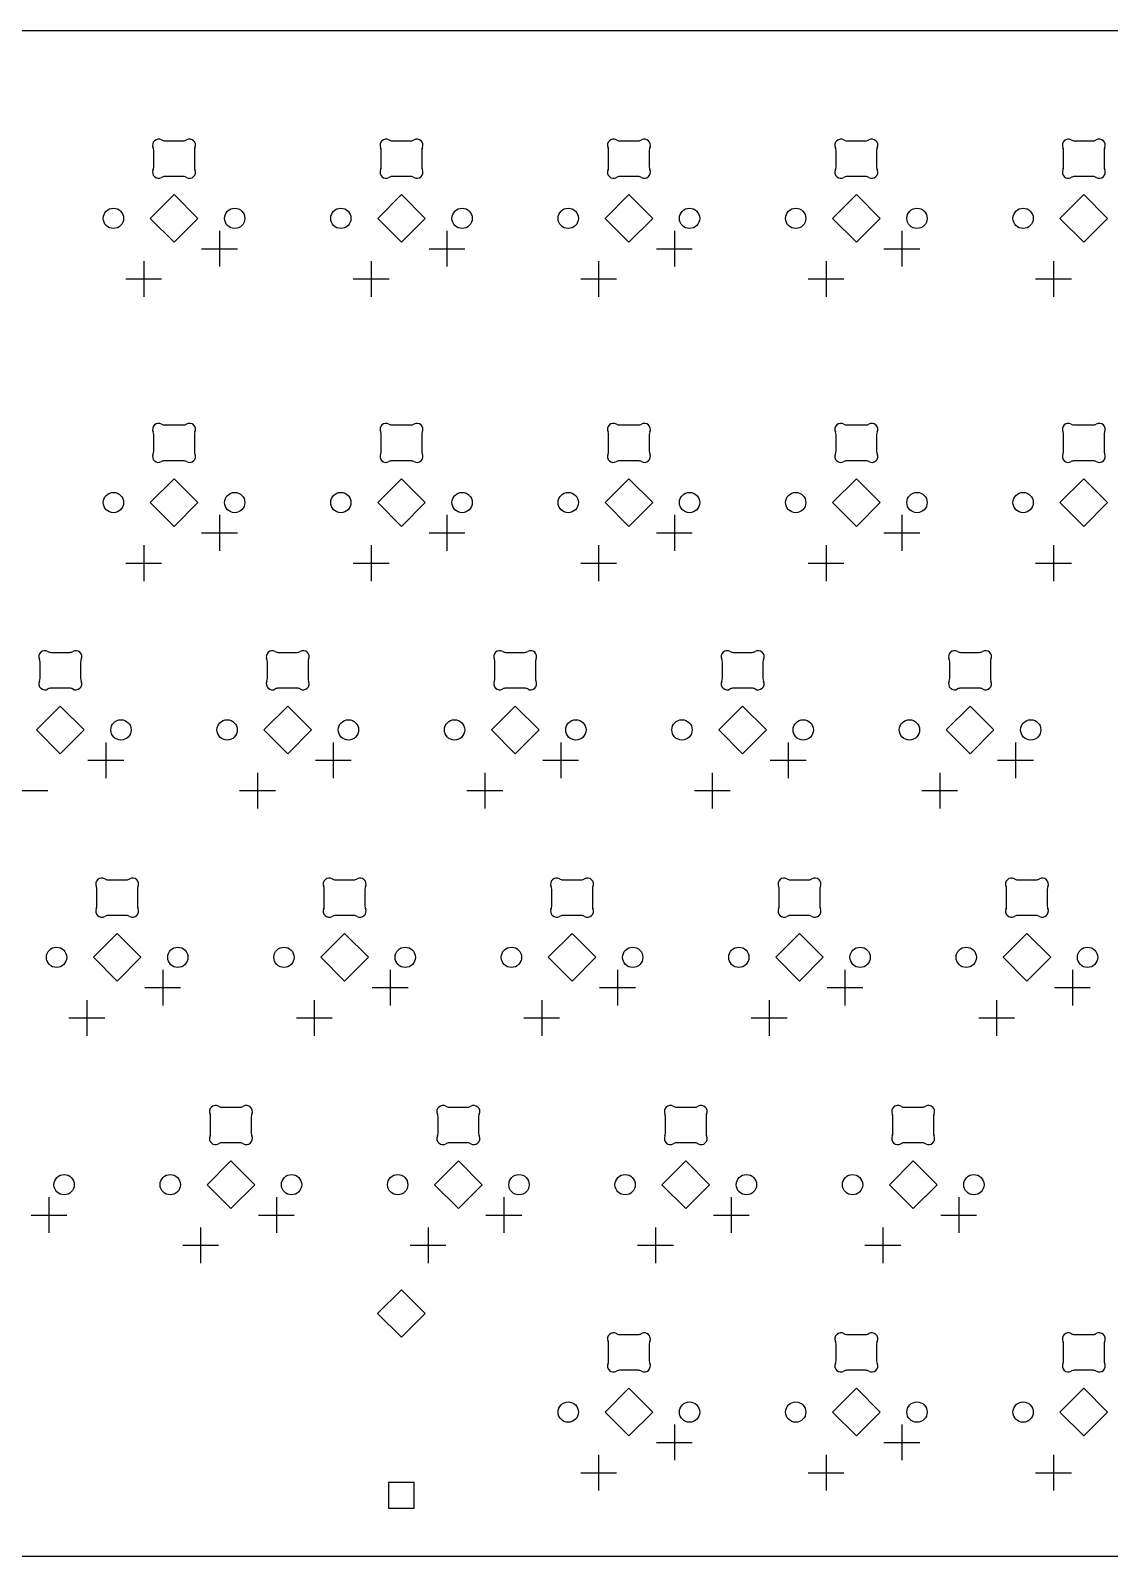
# Model space of a CAD drawing. Extents: x 44 to 356, y -203 to -54.
# Drawn here: x 198.5 to 288.8, y -182.3 to -54.5 of the extents above; entities that cross this region are included whole.
import ezdxf

# ---------------------------------------------------------------- set-up
doc = ezdxf.new("R2010")
doc.units = 0
doc.layers.add('BLACK', color=7, linetype='CONTINUOUS')

msp = doc.modelspace()

# ---------------------------------------------------------------- linework, layer by layer
at = {"layer": 'BLACK', "linetype": 'CONTINUOUS'}
for p, q in [((48.021653, -54.5), (353.878347, -54.5)), ((209.680548, -63.737501), (211.269452, -63.737501)), ((228.730548, -63.737501), (230.319452, -63.737501)), ((247.780548, -63.737501), (249.369452, -63.737501)), ((266.830548, -63.737501), (268.419452, -63.737501)), ((285.880548, -63.737501), (287.469452, -63.737501)), ((208.775001, -65.940343), (208.775001, -64.534659)), ((212.174999, -64.534659), (212.174999, -65.940343)), ((227.825001, -65.940343), (227.825001, -64.534659)), ((231.224999, -64.534659), (231.224999, -65.940343)), ((246.875001, -65.940343), (246.875001, -64.534659)), ((250.274999, -64.534659), (250.274999, -65.940343)), ((265.925001, -65.940343), (265.925001, -64.534659)), ((269.324999, -64.534659), (269.324999, -65.940343)), ((284.975001, -65.940343), (284.975001, -64.534659)), ((288.374999, -64.534659), (288.374999, -65.940343)), ((211.269452, -66.7375), (209.680547, -66.7375)), ((230.319452, -66.7375), (228.730547, -66.7375)), ((249.369452, -66.7375), (247.780547, -66.7375)), ((268.419452, -66.7375), (266.830547, -66.7375)), ((287.469452, -66.7375), (285.880547, -66.7375)), ((210.475, -68.2436), (208.4811, -70.2375)), ((212.4689, -70.2375), (210.475, -68.2436)), ((229.525, -68.2436), (227.5311, -70.2375)), ((231.5189, -70.2375), (229.525, -68.2436)), ((248.575, -68.2436), (246.5811, -70.2375)), ((250.5689, -70.2375), (248.575, -68.2436)), ((267.625, -68.2436), (265.6311, -70.2375)), ((269.6189, -70.2375), (267.625, -68.2436)), ((286.675, -68.2436), (284.6811, -70.2375)), ((288.6689, -70.2375), (286.675, -68.2436)), ((208.4811, -70.2375), (210.475, -72.2314)), ((210.475, -72.2314), (212.4689, -70.2375)), ((227.5311, -70.2375), (229.525, -72.2314)), ((229.525, -72.2314), (231.5189, -70.2375)), ((246.5811, -70.2375), (248.575, -72.2314)), ((248.575, -72.2314), (250.5689, -70.2375)), ((265.6311, -70.2375), (267.625, -72.2314)), ((267.625, -72.2314), (269.6189, -70.2375)), ((284.6811, -70.2375), (286.675, -72.2314)), ((286.675, -72.2314), (288.6689, -70.2375)), ((214.285, -71.2775), (214.285, -74.2775)), ((233.335, -71.2775), (233.335, -74.2775)), ((252.385, -71.2775), (252.385, -74.2775)), ((271.435, -71.2775), (271.435, -74.2775)), ((212.785, -72.7775), (215.785, -72.7775)), ((231.835, -72.7775), (234.835, -72.7775)), ((250.885, -72.7775), (253.885, -72.7775)), ((269.935, -72.7775), (272.935, -72.7775)), ((207.935, -73.8175), (207.935, -76.8175)), ((226.985, -73.8175), (226.985, -76.8175)), ((246.035, -73.8175), (246.035, -76.8175)), ((265.085, -73.8175), (265.085, -76.8175)), ((284.135, -73.8175), (284.135, -76.8175)), ((206.435, -75.3175), (209.435, -75.3175)), ((225.485, -75.3175), (228.485, -75.3175)), ((244.535, -75.3175), (247.535, -75.3175)), ((263.585, -75.3175), (266.585, -75.3175)), ((282.635, -75.3175), (285.635, -75.3175)), ((209.680548, -87.550001), (211.269452, -87.550001)), ((228.730548, -87.550001), (230.319452, -87.550001)), ((247.780548, -87.550001), (249.369452, -87.550001)), ((266.830548, -87.550001), (268.419452, -87.550001)), ((285.880548, -87.550001), (287.469452, -87.550001)), ((208.775001, -89.752843), (208.775001, -88.347159)), ((212.174999, -88.347159), (212.174999, -89.752843)), ((227.825001, -89.752843), (227.825001, -88.347159)), ((231.224999, -88.347159), (231.224999, -89.752843)), ((246.875001, -89.752843), (246.875001, -88.347159)), ((250.274999, -88.347159), (250.274999, -89.752843)), ((265.925001, -89.752843), (265.925001, -88.347159)), ((269.324999, -88.347159), (269.324999, -89.752843)), ((284.975001, -89.752843), (284.975001, -88.347159)), ((288.374999, -88.347159), (288.374999, -89.752843)), ((211.269452, -90.55), (209.680547, -90.55)), ((230.319452, -90.55), (228.730547, -90.55)), ((249.369452, -90.55), (247.780547, -90.55)), ((268.419452, -90.55), (266.830547, -90.55)), ((287.469452, -90.55), (285.880547, -90.55)), ((210.475, -92.0561), (208.4811, -94.05)), ((212.4689, -94.05), (210.475, -92.0561)), ((229.525, -92.0561), (227.5311, -94.05)), ((231.5189, -94.05), (229.525, -92.0561)), ((248.575, -92.0561), (246.5811, -94.05)), ((250.5689, -94.05), (248.575, -92.0561)), ((267.625, -92.0561), (265.6311, -94.05)), ((269.6189, -94.05), (267.625, -92.0561)), ((286.675, -92.0561), (284.6811, -94.05)), ((288.6689, -94.05), (286.675, -92.0561)), ((208.4811, -94.05), (210.475, -96.0439)), ((210.475, -96.0439), (212.4689, -94.05)), ((227.5311, -94.05), (229.525, -96.0439)), ((229.525, -96.0439), (231.5189, -94.05)), ((246.5811, -94.05), (248.575, -96.0439)), ((248.575, -96.0439), (250.5689, -94.05)), ((265.6311, -94.05), (267.625, -96.0439)), ((267.625, -96.0439), (269.6189, -94.05)), ((284.6811, -94.05), (286.675, -96.0439)), ((286.675, -96.0439), (288.6689, -94.05)), ((214.285, -95.09), (214.285, -98.09)), ((233.335, -95.09), (233.335, -98.09)), ((252.385, -95.09), (252.385, -98.09)), ((271.435, -95.09), (271.435, -98.09)), ((212.785, -96.59), (215.785, -96.59)), ((231.835, -96.59), (234.835, -96.59)), ((250.885, -96.59), (253.885, -96.59)), ((269.935, -96.59), (272.935, -96.59)), ((207.935, -97.63), (207.935, -100.63)), ((226.985, -97.63), (226.985, -100.63)), ((246.035, -97.63), (246.035, -100.63)), ((265.085, -97.63), (265.085, -100.63)), ((284.135, -97.63), (284.135, -100.63)), ((206.435, -99.13), (209.435, -99.13)), ((225.485, -99.13), (228.485, -99.13)), ((244.535, -99.13), (247.535, -99.13)), ((263.585, -99.13), (266.585, -99.13)), ((282.635, -99.13), (285.635, -99.13)), ((200.155548, -106.600001), (201.744452, -106.600001)), ((219.205548, -106.600001), (220.794452, -106.600001)), ((238.255548, -106.600001), (239.844452, -106.600001)), ((257.305548, -106.600001), (258.894452, -106.600001)), ((276.355548, -106.600001), (277.944452, -106.600001)), ((199.250001, -108.802843), (199.250001, -107.397159)), ((202.649999, -107.397159), (202.649999, -108.802843)), ((218.300001, -108.802843), (218.300001, -107.397159)), ((221.699999, -107.397159), (221.699999, -108.802843)), ((237.350001, -108.802843), (237.350001, -107.397159)), ((240.749999, -107.397159), (240.749999, -108.802843)), ((256.400001, -108.802843), (256.400001, -107.397159)), ((259.799999, -107.397159), (259.799999, -108.802843)), ((275.450001, -108.802843), (275.450001, -107.397159)), ((278.849999, -107.397159), (278.849999, -108.802843)), ((201.744452, -109.6), (200.155547, -109.6)), ((220.794452, -109.6), (219.205547, -109.6)), ((239.844452, -109.6), (238.255547, -109.6)), ((258.894452, -109.6), (257.305547, -109.6)), ((277.944452, -109.6), (276.355547, -109.6)), ((200.95, -111.1061), (198.9561, -113.1)), ((202.9439, -113.1), (200.95, -111.1061)), ((220, -111.1061), (218.0061, -113.1)), ((221.9939, -113.1), (220, -111.1061)), ((239.05, -111.1061), (237.0561, -113.1)), ((241.0439, -113.1), (239.05, -111.1061)), ((258.1, -111.1061), (256.1061, -113.1)), ((260.0939, -113.1), (258.1, -111.1061)), ((277.15, -111.1061), (275.1561, -113.1)), ((279.1439, -113.1), (277.15, -111.1061)), ((198.9561, -113.1), (200.95, -115.0939)), ((200.95, -115.0939), (202.9439, -113.1)), ((218.0061, -113.1), (220, -115.0939)), ((220, -115.0939), (221.9939, -113.1)), ((237.0561, -113.1), (239.05, -115.0939)), ((239.05, -115.0939), (241.0439, -113.1)), ((256.1061, -113.1), (258.1, -115.0939)), ((258.1, -115.0939), (260.0939, -113.1)), ((275.1561, -113.1), (277.15, -115.0939)), ((277.15, -115.0939), (279.1439, -113.1)), ((204.76, -114.14), (204.76, -117.14)), ((223.81, -114.14), (223.81, -117.14)), ((242.86, -114.14), (242.86, -117.14)), ((261.91, -114.14), (261.91, -117.14)), ((280.96, -114.14), (280.96, -117.14)), ((203.26, -115.64), (206.26, -115.64)), ((222.31, -115.64), (225.31, -115.64)), ((241.36, -115.64), (244.36, -115.64)), ((260.41, -115.64), (263.41, -115.64)), ((279.46, -115.64), (282.46, -115.64)), ((217.46, -116.68), (217.46, -119.68)), ((236.51, -116.68), (236.51, -119.68)), ((255.56, -116.68), (255.56, -119.68)), ((274.61, -116.68), (274.61, -119.68)), ((196.91, -118.18), (199.91, -118.18)), ((215.96, -118.18), (218.96, -118.18)), ((235.01, -118.18), (238.01, -118.18)), ((254.06, -118.18), (257.06, -118.18)), ((273.11, -118.18), (276.11, -118.18)), ((204.012501, -127.852843), (204.012501, -126.447159)), ((204.918048, -125.650001), (206.506952, -125.650001)), ((207.412499, -126.447159), (207.412499, -127.852843)), ((223.062501, -127.852843), (223.062501, -126.447159)), ((223.968048, -125.650001), (225.556952, -125.650001)), ((226.462499, -126.447159), (226.462499, -127.852843)), ((242.112501, -127.852843), (242.112501, -126.447159)), ((243.018048, -125.650001), (244.606952, -125.650001)), ((245.512499, -126.447159), (245.512499, -127.852843)), ((261.162501, -127.852843), (261.162501, -126.447159)), ((262.068048, -125.650001), (263.656952, -125.650001)), ((264.562499, -126.447159), (264.562499, -127.852843)), ((280.212501, -127.852843), (280.212501, -126.447159)), ((281.118048, -125.650001), (282.706952, -125.650001)), ((283.612499, -126.447159), (283.612499, -127.852843)), ((206.506952, -128.65), (204.918047, -128.65)), ((225.556952, -128.65), (223.968047, -128.65)), ((244.606952, -128.65), (243.018047, -128.65)), ((263.656952, -128.65), (262.068047, -128.65)), ((282.706952, -128.65), (281.118047, -128.65)), ((205.7125, -130.1561), (203.7186, -132.15)), ((207.7064, -132.15), (205.7125, -130.1561)), ((224.7625, -130.1561), (222.7686, -132.15)), ((226.7564, -132.15), (224.7625, -130.1561)), ((243.8125, -130.1561), (241.8186, -132.15)), ((245.8064, -132.15), (243.8125, -130.1561)), ((262.8625, -130.1561), (260.8686, -132.15)), ((264.8564, -132.15), (262.8625, -130.1561)), ((281.9125, -130.1561), (279.9186, -132.15)), ((283.9064, -132.15), (281.9125, -130.1561)), ((203.7186, -132.15), (205.7125, -134.1439)), ((205.7125, -134.1439), (207.7064, -132.15)), ((222.7686, -132.15), (224.7625, -134.1439)), ((224.7625, -134.1439), (226.7564, -132.15)), ((241.8186, -132.15), (243.8125, -134.1439)), ((243.8125, -134.1439), (245.8064, -132.15)), ((260.8686, -132.15), (262.8625, -134.1439)), ((262.8625, -134.1439), (264.8564, -132.15)), ((279.9186, -132.15), (281.9125, -134.1439)), ((281.9125, -134.1439), (283.9064, -132.15)), ((209.5225, -133.19), (209.5225, -136.19)), ((228.5725, -133.19), (228.5725, -136.19)), ((247.6225, -133.19), (247.6225, -136.19)), ((266.6725, -133.19), (266.6725, -136.19)), ((285.7225, -133.19), (285.7225, -136.19)), ((208.0225, -134.69), (211.0225, -134.69)), ((227.0725, -134.69), (230.0725, -134.69)), ((246.1225, -134.69), (249.1225, -134.69)), ((265.1725, -134.69), (268.1725, -134.69)), ((284.2225, -134.69), (287.2225, -134.69)), ((203.1725, -135.73), (203.1725, -138.73)), ((222.2225, -135.73), (222.2225, -138.73)), ((241.2725, -135.73), (241.2725, -138.73)), ((260.3225, -135.73), (260.3225, -138.73)), ((279.3725, -135.73), (279.3725, -138.73)), ((201.6725, -137.23), (204.6725, -137.23)), ((220.7225, -137.23), (223.7225, -137.23)), ((239.7725, -137.23), (242.7725, -137.23)), ((258.8225, -137.23), (261.8225, -137.23)), ((277.8725, -137.23), (280.8725, -137.23)), ((213.537501, -146.902843), (213.537501, -145.497159)), ((214.443048, -144.700001), (216.031952, -144.700001)), ((216.937499, -145.497159), (216.937499, -146.902843)), ((232.587501, -146.902843), (232.587501, -145.497159)), ((233.493048, -144.700001), (235.081952, -144.700001)), ((235.987499, -145.497159), (235.987499, -146.902843)), ((251.637501, -146.902843), (251.637501, -145.497159)), ((252.543048, -144.700001), (254.131952, -144.700001)), ((255.037499, -145.497159), (255.037499, -146.902843)), ((270.687501, -146.902843), (270.687501, -145.497159)), ((271.593048, -144.700001), (273.181952, -144.700001)), ((274.087499, -145.497159), (274.087499, -146.902843)), ((216.031952, -147.7), (214.443047, -147.7)), ((235.081952, -147.7), (233.493047, -147.7)), ((254.131952, -147.7), (252.543047, -147.7)), ((273.181952, -147.7), (271.593047, -147.7)), ((215.2375, -149.2061), (213.2436, -151.2)), ((217.2314, -151.2), (215.2375, -149.2061)), ((234.2875, -149.2061), (232.2936, -151.2)), ((236.2814, -151.2), (234.2875, -149.2061)), ((253.3375, -149.2061), (251.3436, -151.2)), ((255.3314, -151.2), (253.3375, -149.2061)), ((272.3875, -149.2061), (270.3936, -151.2)), ((274.3814, -151.2), (272.3875, -149.2061)), ((213.2436, -151.2), (215.2375, -153.1939)), ((215.2375, -153.1939), (217.2314, -151.2)), ((232.2936, -151.2), (234.2875, -153.1939)), ((234.2875, -153.1939), (236.2814, -151.2)), ((251.3436, -151.2), (253.3375, -153.1939)), ((253.3375, -153.1939), (255.3314, -151.2)), ((270.3936, -151.2), (272.3875, -153.1939)), ((272.3875, -153.1939), (274.3814, -151.2)), ((199.9975, -152.24), (199.9975, -155.24)), ((219.0475, -152.24), (219.0475, -155.24)), ((238.0975, -152.24), (238.0975, -155.24)), ((257.1475, -152.24), (257.1475, -155.24)), ((276.1975, -152.24), (276.1975, -155.24)), ((198.4975, -153.74), (201.4975, -153.74)), ((217.5475, -153.74), (220.5475, -153.74)), ((236.5975, -153.74), (239.5975, -153.74)), ((255.6475, -153.74), (258.6475, -153.74)), ((274.6975, -153.74), (277.6975, -153.74)), ((212.6975, -154.78), (212.6975, -157.78)), ((231.7475, -154.78), (231.7475, -157.78)), ((250.7975, -154.78), (250.7975, -157.78)), ((269.8475, -154.78), (269.8475, -157.78)), ((211.1975, -156.28), (214.1975, -156.28)), ((230.2475, -156.28), (233.2475, -156.28)), ((249.2975, -156.28), (252.2975, -156.28)), ((268.3475, -156.28), (271.3475, -156.28)), ((229.51875, -160.0011), (227.52485, -161.995)), ((231.51265, -161.995), (229.51875, -160.0011)), ((227.52485, -161.995), (229.51875, -163.9889)), ((229.51875, -163.9889), (231.51265, -161.995)), ((246.875001, -165.952843), (246.875001, -164.547159)), ((247.780548, -163.750001), (249.369452, -163.750001)), ((250.274999, -164.547159), (250.274999, -165.952843)), ((265.925001, -165.952843), (265.925001, -164.547159)), ((266.830548, -163.750001), (268.419452, -163.750001)), ((269.324999, -164.547159), (269.324999, -165.952843)), ((284.975001, -165.952843), (284.975001, -164.547159)), ((285.880548, -163.750001), (287.469452, -163.750001)), ((288.374999, -164.547159), (288.374999, -165.952843)), ((249.369452, -166.75), (247.780547, -166.75)), ((268.419452, -166.75), (266.830547, -166.75)), ((287.469452, -166.75), (285.880547, -166.75)), ((248.575, -168.2561), (246.5811, -170.25)), ((250.5689, -170.25), (248.575, -168.2561)), ((267.625, -168.2561), (265.6311, -170.25)), ((269.6189, -170.25), (267.625, -168.2561)), ((286.675, -168.2561), (284.6811, -170.25)), ((288.6689, -170.25), (286.675, -168.2561)), ((246.5811, -170.25), (248.575, -172.2439)), ((248.575, -172.2439), (250.5689, -170.25)), ((252.385, -171.29), (252.385, -174.29)), ((265.6311, -170.25), (267.625, -172.2439)), ((267.625, -172.2439), (269.6189, -170.25)), ((271.435, -171.29), (271.435, -174.29)), ((284.6811, -170.25), (286.675, -172.2439)), ((286.675, -172.2439), (288.6689, -170.25)), ((246.035, -173.83), (246.035, -176.83)), ((250.885, -172.79), (253.885, -172.79)), ((265.085, -173.83), (265.085, -176.83)), ((269.935, -172.79), (272.935, -172.79)), ((284.135, -173.83), (284.135, -176.83)), ((230.596391, -176.157359), (228.441109, -176.157359)), ((228.441109, -176.157359), (228.441109, -178.312641)), ((230.596391, -178.312641), (230.596391, -176.157359)), ((244.535, -175.33), (247.535, -175.33)), ((263.585, -175.33), (266.585, -175.33)), ((282.635, -175.33), (285.635, -175.33)), ((228.441109, -178.312641), (230.596391, -178.312641)), ((353.878347, -182.35), (48.021653, -182.35))]:
    msp.add_line(p, q, dxfattribs=at)
at = {"layer": 'BLACK'}
for centre in [(205.395, -70.2375), (215.555, -70.2375), (224.445, -70.2375), (234.605, -70.2375), (243.495, -70.2375), (253.655, -70.2375), (262.545, -70.2375), (272.705, -70.2375), (281.595, -70.2375), (205.395, -94.05), (215.555, -94.05), (224.445, -94.05), (234.605, -94.05), (243.495, -94.05), (253.655, -94.05), (262.545, -94.05), (272.705, -94.05), (281.595, -94.05), (206.03, -113.1), (214.92, -113.1), (225.08, -113.1), (233.97, -113.1), (244.13, -113.1), (253.02, -113.1), (263.18, -113.1), (272.07, -113.1), (282.23, -113.1), (200.6325, -132.15), (210.7925, -132.15), (219.6825, -132.15), (229.8425, -132.15), (238.7325, -132.15), (248.8925, -132.15), (257.7825, -132.15), (267.9425, -132.15), (276.8325, -132.15), (286.9925, -132.15), (201.2675, -151.2), (210.1575, -151.2), (220.3175, -151.2), (229.2075, -151.2), (239.3675, -151.2), (248.2575, -151.2), (258.4175, -151.2), (267.3075, -151.2), (277.4675, -151.2), (243.495, -170.25), (253.655, -170.25), (262.545, -170.25), (272.705, -170.25), (281.595, -170.25)]:
    msp.add_circle(centre, 0.8509, dxfattribs=at)
for centre, radius, start, end in [((209.17603, -64.100902), 0.5, -300.2993953, -154.29357192), ((209.68055, -63.237492), 0.500009, -120.29901505, -90.00022918), ((211.26945, -63.23749), 0.50001, -89.99977082, -59.70119951), ((211.77397, -64.1009), 0.499996, -25.70653133, 120.29962656), ((228.22603, -64.100902), 0.5, -300.2993953, -154.29357192), ((228.73055, -63.237492), 0.500009, -120.29901505, -90.00022918), ((230.31945, -63.23749), 0.50001, -89.99977082, -59.70119951), ((230.82397, -64.1009), 0.499996, -25.70653133, 120.29962656), ((247.27603, -64.100902), 0.5, -300.2993953, -154.29357192), ((247.78055, -63.237492), 0.500009, -120.29901505, -90.00022918), ((249.36945, -63.23749), 0.50001, -89.99977082, -59.70119951), ((249.87397, -64.1009), 0.499996, -25.70653133, 120.29962656), ((266.32603, -64.100902), 0.5, -300.2993953, -154.29357192), ((266.83055, -63.237492), 0.500009, -120.29901505, -90.00022918), ((268.41945, -63.23749), 0.50001, -89.99977082, -59.70119951), ((268.92397, -64.1009), 0.499996, -25.70653133, 120.29962656), ((285.37603, -64.100902), 0.5, -300.2993953, -154.29357192), ((285.88055, -63.237492), 0.500009, -120.29901505, -90.00022918), ((287.46945, -63.23749), 0.50001, -89.99977082, -59.70119951), ((287.97397, -64.1009), 0.499996, -25.70653133, 120.29962656), ((208.275011, -64.534657), 0.49999, -0.00022919, 25.70646243), ((212.67536, -64.53474), 0.500361, 154.30340137, 179.99061027), ((227.325011, -64.534657), 0.49999, -0.00022919, 25.70646243), ((231.72536, -64.53474), 0.500361, 154.30340137, 179.99061027), ((246.375011, -64.534657), 0.49999, -0.00022919, 25.70646243), ((250.77536, -64.53474), 0.500361, 154.30340137, 179.99061027), ((265.425011, -64.534657), 0.49999, -0.00022919, 25.70646243), ((269.82536, -64.53474), 0.500361, 154.30340137, 179.99061027), ((284.475011, -64.534657), 0.49999, -0.00022919, 25.70646243), ((288.87536, -64.53474), 0.500361, 154.30340137, 179.99061027), ((209.17603, -66.374099), 0.499999, -205.70622158, -59.7006047), ((208.275011, -65.940345), 0.49999, -25.70646243, 0.00011459), ((211.77397, -66.3741), 0.499999, -120.2993953, 25.70632483), ((212.675, -65.9404), 0.499976, -180.00653171, -154.29976339), ((228.22603, -66.374099), 0.499999, -205.70622158, -59.7006047), ((227.325011, -65.940345), 0.49999, -25.70646243, 0.00011459), ((230.82397, -66.3741), 0.499999, -120.2993953, 25.70632483), ((231.725, -65.9404), 0.499976, -180.00653171, -154.29976339), ((247.27603, -66.374099), 0.499999, -205.70622158, -59.7006047), ((246.375011, -65.940345), 0.49999, -25.70646243, 0.00011459), ((249.87397, -66.3741), 0.499999, -120.2993953, 25.70632483), ((250.775, -65.9404), 0.499976, -180.00653171, -154.29976339), ((266.32603, -66.374099), 0.499999, -205.70622158, -59.7006047), ((265.425011, -65.940345), 0.49999, -25.70646243, 0.00011459), ((268.92397, -66.3741), 0.499999, -120.2993953, 25.70632483), ((269.825, -65.9404), 0.499976, -180.00653171, -154.29976339), ((285.37603, -66.374099), 0.499999, -205.70622158, -59.7006047), ((284.475011, -65.940345), 0.49999, -25.70646243, 0.00011459), ((287.97397, -66.3741), 0.499999, -120.2993953, 25.70632483), ((288.875, -65.9404), 0.499976, -180.00653171, -154.29976339), ((209.68055, -67.237509), 0.500009, 90.00034377, 120.29901505), ((211.26945, -67.23751), 0.500009, 59.70098495, 89.99965623), ((228.73055, -67.237509), 0.500009, 90.00034377, 120.29901505), ((230.31945, -67.23751), 0.500009, 59.70098495, 89.99965623), ((247.78055, -67.237509), 0.500009, 90.00034377, 120.29901505), ((249.36945, -67.23751), 0.500009, 59.70098495, 89.99965623), ((266.83055, -67.237509), 0.500009, 90.00034377, 120.29901505), ((268.41945, -67.23751), 0.500009, 59.70098495, 89.99965623), ((285.88055, -67.237509), 0.500009, 90.00034377, 120.29901505), ((287.46945, -67.23751), 0.500009, 59.70098495, 89.99965623), ((209.17603, -87.913402), 0.5, -300.2993953, -154.29357192), ((208.275011, -88.347157), 0.49999, -0.00022919, 25.70646243), ((209.68055, -87.049992), 0.500009, -120.29901505, -90.00022918), ((211.26945, -87.04999), 0.50001, -89.99977082, -59.70119951), ((211.77397, -87.9134), 0.499996, -25.70653133, 120.29962656), ((212.67536, -88.34724), 0.500361, 154.30340137, 179.99061027), ((228.22603, -87.913402), 0.5, -300.2993953, -154.29357192), ((227.325011, -88.347157), 0.49999, -0.00022919, 25.70646243), ((228.73055, -87.049992), 0.500009, -120.29901505, -90.00022918), ((230.31945, -87.04999), 0.50001, -89.99977082, -59.70119951), ((230.82397, -87.9134), 0.499996, -25.70653133, 120.29962656), ((231.72536, -88.34724), 0.500361, 154.30340137, 179.99061027), ((247.27603, -87.913402), 0.5, -300.2993953, -154.29357192), ((246.375011, -88.347157), 0.49999, -0.00022919, 25.70646243), ((247.78055, -87.049992), 0.500009, -120.29901505, -90.00022918), ((249.36945, -87.04999), 0.50001, -89.99977082, -59.70119951), ((249.87397, -87.9134), 0.499996, -25.70653133, 120.29962656), ((250.77536, -88.34724), 0.500361, 154.30340137, 179.99061027), ((266.32603, -87.913402), 0.5, -300.2993953, -154.29357192), ((265.425011, -88.347157), 0.49999, -0.00022919, 25.70646243), ((266.83055, -87.049992), 0.500009, -120.29901505, -90.00022918), ((268.41945, -87.04999), 0.50001, -89.99977082, -59.70119951), ((268.92397, -87.9134), 0.499996, -25.70653133, 120.29962656), ((269.82536, -88.34724), 0.500361, 154.30340137, 179.99061027), ((285.37603, -87.913402), 0.5, -300.2993953, -154.29357192), ((284.475011, -88.347157), 0.49999, -0.00022919, 25.70646243), ((285.88055, -87.049992), 0.500009, -120.29901505, -90.00022918), ((287.46945, -87.04999), 0.50001, -89.99977082, -59.70119951), ((287.97397, -87.9134), 0.499996, -25.70653133, 120.29962656), ((288.87536, -88.34724), 0.500361, 154.30340137, 179.99061027), ((209.17603, -90.186599), 0.499999, -205.70622158, -59.7006047), ((208.275011, -89.752845), 0.49999, -25.70646243, 0.00011459), ((209.68055, -91.050009), 0.500009, 90.00034377, 120.29901505), ((211.26945, -91.05001), 0.500009, 59.70098495, 89.99965623), ((211.77397, -90.1866), 0.499999, -120.2993953, 25.70632483), ((212.675, -89.7529), 0.499976, -180.00653171, -154.29976339), ((228.22603, -90.186599), 0.499999, -205.70622158, -59.7006047), ((227.325011, -89.752845), 0.49999, -25.70646243, 0.00011459), ((228.73055, -91.050009), 0.500009, 90.00034377, 120.29901505), ((230.31945, -91.05001), 0.500009, 59.70098495, 89.99965623), ((230.82397, -90.1866), 0.499999, -120.2993953, 25.70632483), ((231.725, -89.7529), 0.499976, -180.00653171, -154.29976339), ((247.27603, -90.186599), 0.499999, -205.70622158, -59.7006047), ((246.375011, -89.752845), 0.49999, -25.70646243, 0.00011459), ((247.78055, -91.050009), 0.500009, 90.00034377, 120.29901505), ((249.36945, -91.05001), 0.500009, 59.70098495, 89.99965623), ((249.87397, -90.1866), 0.499999, -120.2993953, 25.70632483), ((250.775, -89.7529), 0.499976, -180.00653171, -154.29976339), ((266.32603, -90.186599), 0.499999, -205.70622158, -59.7006047), ((265.425011, -89.752845), 0.49999, -25.70646243, 0.00011459), ((266.83055, -91.050009), 0.500009, 90.00034377, 120.29901505), ((268.41945, -91.05001), 0.500009, 59.70098495, 89.99965623), ((268.92397, -90.1866), 0.499999, -120.2993953, 25.70632483), ((269.825, -89.7529), 0.499976, -180.00653171, -154.29976339), ((285.37603, -90.186599), 0.499999, -205.70622158, -59.7006047), ((284.475011, -89.752845), 0.49999, -25.70646243, 0.00011459), ((285.88055, -91.050009), 0.500009, 90.00034377, 120.29901505), ((287.46945, -91.05001), 0.500009, 59.70098495, 89.99965623), ((287.97397, -90.1866), 0.499999, -120.2993953, 25.70632483), ((288.875, -89.7529), 0.499976, -180.00653171, -154.29976339), ((199.65103, -106.963402), 0.5, -300.2993953, -154.29357192), ((198.750011, -107.397157), 0.49999, -0.00022919, 25.70646243), ((200.15555, -106.099992), 0.500009, -120.29901505, -90.00022918), ((201.74445, -106.09999), 0.50001, -89.99977082, -59.70119951), ((202.24897, -106.9634), 0.499996, -25.70653133, 120.29962656), ((203.15036, -107.39724), 0.500361, 154.30340137, 179.99061027), ((218.70103, -106.963402), 0.5, -300.2993953, -154.29357192), ((217.800011, -107.397157), 0.49999, -0.00022919, 25.70646243), ((219.20555, -106.099992), 0.500009, -120.29901505, -90.00022918), ((220.79445, -106.09999), 0.50001, -89.99977082, -59.70119951), ((221.29897, -106.9634), 0.499996, -25.70653133, 120.29962656), ((222.20036, -107.39724), 0.500361, 154.30340137, 179.99061027), ((237.75103, -106.963402), 0.5, -300.2993953, -154.29357192), ((236.850011, -107.397157), 0.49999, -0.00022919, 25.70646243), ((238.25555, -106.099992), 0.500009, -120.29901505, -90.00022918), ((239.84445, -106.09999), 0.50001, -89.99977082, -59.70119951), ((240.34897, -106.9634), 0.499996, -25.70653133, 120.29962656), ((241.25036, -107.39724), 0.500361, 154.30340137, 179.99061027), ((256.80103, -106.963402), 0.5, -300.2993953, -154.29357192), ((255.900011, -107.397157), 0.49999, -0.00022919, 25.70646243), ((257.30555, -106.099992), 0.500009, -120.29901505, -90.00022918), ((258.89445, -106.09999), 0.50001, -89.99977082, -59.70119951), ((259.39897, -106.9634), 0.499996, -25.70653133, 120.29962656), ((260.30036, -107.39724), 0.500361, 154.30340137, 179.99061027), ((275.85103, -106.963402), 0.5, -300.2993953, -154.29357192), ((274.950011, -107.397157), 0.49999, -0.00022919, 25.70646243), ((276.35555, -106.099992), 0.500009, -120.29901505, -90.00022918), ((277.94445, -106.09999), 0.50001, -89.99977082, -59.70119951), ((278.44897, -106.9634), 0.499996, -25.70653133, 120.29962656), ((279.35036, -107.39724), 0.500361, 154.30340137, 179.99061027), ((199.65103, -109.236599), 0.499999, -205.70622158, -59.7006047), ((198.750011, -108.802845), 0.49999, -25.70646243, 0.00011459), ((200.15555, -110.100009), 0.500009, 90.00034377, 120.29901505), ((201.74445, -110.10001), 0.500009, 59.70098495, 89.99965623), ((202.24897, -109.2366), 0.499999, -120.2993953, 25.70632483), ((203.15, -108.8029), 0.499976, -180.00653171, -154.29976339), ((218.70103, -109.236599), 0.499999, -205.70622158, -59.7006047), ((217.800011, -108.802845), 0.49999, -25.70646243, 0.00011459), ((219.20555, -110.100009), 0.500009, 90.00034377, 120.29901505), ((220.79445, -110.10001), 0.500009, 59.70098495, 89.99965623), ((221.29897, -109.2366), 0.499999, -120.2993953, 25.70632483), ((222.2, -108.8029), 0.499976, -180.00653171, -154.29976339), ((237.75103, -109.236599), 0.499999, -205.70622158, -59.7006047), ((236.850011, -108.802845), 0.49999, -25.70646243, 0.00011459), ((238.25555, -110.100009), 0.500009, 90.00034377, 120.29901505), ((239.84445, -110.10001), 0.500009, 59.70098495, 89.99965623), ((240.34897, -109.2366), 0.499999, -120.2993953, 25.70632483), ((241.25, -108.8029), 0.499976, -180.00653171, -154.29976339), ((256.80103, -109.236599), 0.499999, -205.70622158, -59.7006047), ((255.900011, -108.802845), 0.49999, -25.70646243, 0.00011459), ((257.30555, -110.100009), 0.500009, 90.00034377, 120.29901505), ((258.89445, -110.10001), 0.500009, 59.70098495, 89.99965623), ((259.39897, -109.2366), 0.499999, -120.2993953, 25.70632483), ((260.3, -108.8029), 0.499976, -180.00653171, -154.29976339), ((275.85103, -109.236599), 0.499999, -205.70622158, -59.7006047), ((274.950011, -108.802845), 0.49999, -25.70646243, 0.00011459), ((276.35555, -110.100009), 0.500009, 90.00034377, 120.29901505), ((277.94445, -110.10001), 0.500009, 59.70098495, 89.99965623), ((278.44897, -109.2366), 0.499999, -120.2993953, 25.70632483), ((279.35, -108.8029), 0.499976, -180.00653171, -154.29976339), ((204.41353, -126.013402), 0.5, -300.2993953, -154.29357192), ((203.512511, -126.447157), 0.49999, -0.00022919, 25.70646243), ((204.91805, -125.149992), 0.500009, -120.29901505, -90.00022918), ((206.50695, -125.14999), 0.50001, -89.99977082, -59.70119951), ((207.01147, -126.0134), 0.499996, -25.70653133, 120.29962656), ((207.91286, -126.44724), 0.500361, 154.30340137, 179.99061027), ((223.46353, -126.013402), 0.5, -300.2993953, -154.29357192), ((222.562511, -126.447157), 0.49999, -0.00022919, 25.70646243), ((223.96805, -125.149992), 0.500009, -120.29901505, -90.00022918), ((225.55695, -125.14999), 0.50001, -89.99977082, -59.70119951), ((226.06147, -126.0134), 0.499996, -25.70653133, 120.29962656), ((226.96286, -126.44724), 0.500361, 154.30340137, 179.99061027), ((242.51353, -126.013402), 0.5, -300.2993953, -154.29357192), ((241.612511, -126.447157), 0.49999, -0.00022919, 25.70646243), ((243.01805, -125.149992), 0.500009, -120.29901505, -90.00022918), ((244.60695, -125.14999), 0.50001, -89.99977082, -59.70119951), ((245.11147, -126.0134), 0.499996, -25.70653133, 120.29962656), ((246.01286, -126.44724), 0.500361, 154.30340137, 179.99061027), ((261.56353, -126.013402), 0.5, -300.2993953, -154.29357192), ((260.662511, -126.447157), 0.49999, -0.00022919, 25.70646243), ((262.06805, -125.149992), 0.500009, -120.29901505, -90.00022918), ((263.65695, -125.14999), 0.50001, -89.99977082, -59.70119951), ((264.16147, -126.0134), 0.499996, -25.70653133, 120.29962656), ((265.06286, -126.44724), 0.500361, 154.30340137, 179.99061027), ((280.61353, -126.013402), 0.5, -300.2993953, -154.29357192), ((279.712511, -126.447157), 0.49999, -0.00022919, 25.70646243), ((281.11805, -125.149992), 0.500009, -120.29901505, -90.00022918), ((282.70695, -125.14999), 0.50001, -89.99977082, -59.70119951), ((283.21147, -126.0134), 0.499996, -25.70653133, 120.29962656), ((284.11286, -126.44724), 0.500361, 154.30340137, 179.99061027), ((204.41353, -128.286599), 0.499999, -205.70622158, -59.7006047), ((203.512511, -127.852845), 0.49999, -25.70646243, 0.00011459), ((204.91805, -129.150009), 0.500009, 90.00034377, 120.29901505), ((206.50695, -129.15001), 0.500009, 59.70098495, 89.99965623), ((207.01147, -128.2866), 0.499999, -120.2993953, 25.70632483), ((207.9125, -127.8529), 0.499976, -180.00653171, -154.29976339), ((223.46353, -128.286599), 0.499999, -205.70622158, -59.7006047), ((222.562511, -127.852845), 0.49999, -25.70646243, 0.00011459), ((223.96805, -129.150009), 0.500009, 90.00034377, 120.29901505), ((225.55695, -129.15001), 0.500009, 59.70098495, 89.99965623), ((226.06147, -128.2866), 0.499999, -120.2993953, 25.70632483), ((226.9625, -127.8529), 0.499976, -180.00653171, -154.29976339), ((242.51353, -128.286599), 0.499999, -205.70622158, -59.7006047), ((241.612511, -127.852845), 0.49999, -25.70646243, 0.00011459), ((243.01805, -129.150009), 0.500009, 90.00034377, 120.29901505), ((244.60695, -129.15001), 0.500009, 59.70098495, 89.99965623), ((245.11147, -128.2866), 0.499999, -120.2993953, 25.70632483), ((246.0125, -127.8529), 0.499976, -180.00653171, -154.29976339), ((261.56353, -128.286599), 0.499999, -205.70622158, -59.7006047), ((260.662511, -127.852845), 0.49999, -25.70646243, 0.00011459), ((262.06805, -129.150009), 0.500009, 90.00034377, 120.29901505), ((263.65695, -129.15001), 0.500009, 59.70098495, 89.99965623), ((264.16147, -128.2866), 0.499999, -120.2993953, 25.70632483), ((265.0625, -127.8529), 0.499976, -180.00653171, -154.29976339), ((280.61353, -128.286599), 0.499999, -205.70622158, -59.7006047), ((279.712511, -127.852845), 0.49999, -25.70646243, 0.00011459), ((281.11805, -129.150009), 0.500009, 90.00034377, 120.29901505), ((282.70695, -129.15001), 0.500009, 59.70098495, 89.99965623), ((283.21147, -128.2866), 0.499999, -120.2993953, 25.70632483), ((284.1125, -127.8529), 0.499976, -180.00653171, -154.29976339), ((213.93853, -145.063402), 0.5, -300.2993953, -154.29357192), ((213.037511, -145.497157), 0.49999, -0.00022919, 25.70646243), ((214.44305, -144.199992), 0.500009, -120.29901505, -90.00022918), ((216.03195, -144.19999), 0.50001, -89.99977082, -59.70119951), ((216.53647, -145.0634), 0.499996, -25.70653133, 120.29962656), ((217.43786, -145.49724), 0.500361, 154.30340137, 179.99061027), ((232.98853, -145.063402), 0.5, -300.2993953, -154.29357192), ((232.087511, -145.497157), 0.49999, -0.00022919, 25.70646243), ((233.49305, -144.199992), 0.500009, -120.29901505, -90.00022918), ((235.08195, -144.19999), 0.50001, -89.99977082, -59.70119951), ((235.58647, -145.0634), 0.499996, -25.70653133, 120.29962656), ((236.48786, -145.49724), 0.500361, 154.30340137, 179.99061027), ((252.03853, -145.063402), 0.5, -300.2993953, -154.29357192), ((251.137511, -145.497157), 0.49999, -0.00022919, 25.70646243), ((252.54305, -144.199992), 0.500009, -120.29901505, -90.00022918), ((254.13195, -144.19999), 0.50001, -89.99977082, -59.70119951), ((254.63647, -145.0634), 0.499996, -25.70653133, 120.29962656), ((255.53786, -145.49724), 0.500361, 154.30340137, 179.99061027), ((271.08853, -145.063402), 0.5, -300.2993953, -154.29357192), ((270.187511, -145.497157), 0.49999, -0.00022919, 25.70646243), ((271.59305, -144.199992), 0.500009, -120.29901505, -90.00022918), ((273.18195, -144.19999), 0.50001, -89.99977082, -59.70119951), ((273.68647, -145.0634), 0.499996, -25.70653133, 120.29962656), ((274.58786, -145.49724), 0.500361, 154.30340137, 179.99061027), ((213.037511, -146.902845), 0.49999, -25.70646243, 0.00011459), ((217.4375, -146.9029), 0.499976, -180.00653171, -154.29976339), ((232.087511, -146.902845), 0.49999, -25.70646243, 0.00011459), ((236.4875, -146.9029), 0.499976, -180.00653171, -154.29976339), ((251.137511, -146.902845), 0.49999, -25.70646243, 0.00011459), ((255.5375, -146.9029), 0.499976, -180.00653171, -154.29976339), ((270.187511, -146.902845), 0.49999, -25.70646243, 0.00011459), ((274.5875, -146.9029), 0.499976, -180.00653171, -154.29976339), ((213.93853, -147.336599), 0.499999, -205.70622158, -59.7006047), ((214.44305, -148.200009), 0.500009, 90.00034377, 120.29901505), ((216.03195, -148.20001), 0.500009, 59.70098495, 89.99965623), ((216.53647, -147.3366), 0.499999, -120.2993953, 25.70632483), ((232.98853, -147.336599), 0.499999, -205.70622158, -59.7006047), ((233.49305, -148.200009), 0.500009, 90.00034377, 120.29901505), ((235.08195, -148.20001), 0.500009, 59.70098495, 89.99965623), ((235.58647, -147.3366), 0.499999, -120.2993953, 25.70632483), ((252.03853, -147.336599), 0.499999, -205.70622158, -59.7006047), ((252.54305, -148.200009), 0.500009, 90.00034377, 120.29901505), ((254.13195, -148.20001), 0.500009, 59.70098495, 89.99965623), ((254.63647, -147.3366), 0.499999, -120.2993953, 25.70632483), ((271.08853, -147.336599), 0.499999, -205.70622158, -59.7006047), ((271.59305, -148.200009), 0.500009, 90.00034377, 120.29901505), ((273.18195, -148.20001), 0.500009, 59.70098495, 89.99965623), ((273.68647, -147.3366), 0.499999, -120.2993953, 25.70632483), ((247.27603, -164.113402), 0.5, -300.2993953, -154.29357192), ((249.87397, -164.1134), 0.499996, -25.70653133, 120.29962656), ((266.32603, -164.113402), 0.5, -300.2993953, -154.29357192), ((268.92397, -164.1134), 0.499996, -25.70653133, 120.29962656), ((285.37603, -164.113402), 0.5, -300.2993953, -154.29357192), ((287.97397, -164.1134), 0.499996, -25.70653133, 120.29962656), ((246.375011, -164.547157), 0.49999, -0.00022919, 25.70646243), ((247.78055, -163.249992), 0.500009, -120.29901505, -90.00022918), ((249.36945, -163.24999), 0.50001, -89.99977082, -59.70119951), ((250.77536, -164.54724), 0.500361, 154.30340137, 179.99061027), ((265.425011, -164.547157), 0.49999, -0.00022919, 25.70646243), ((266.83055, -163.249992), 0.500009, -120.29901505, -90.00022918), ((268.41945, -163.24999), 0.50001, -89.99977082, -59.70119951), ((269.82536, -164.54724), 0.500361, 154.30340137, 179.99061027), ((284.475011, -164.547157), 0.49999, -0.00022919, 25.70646243), ((285.88055, -163.249992), 0.500009, -120.29901505, -90.00022918), ((287.46945, -163.24999), 0.50001, -89.99977082, -59.70119951), ((288.87536, -164.54724), 0.500361, 154.30340137, 179.99061027), ((247.27603, -166.386599), 0.499999, -205.70622158, -59.7006047), ((246.375011, -165.952845), 0.49999, -25.70646243, 0.00011459), ((249.87397, -166.3866), 0.499999, -120.2993953, 25.70632483), ((250.775, -165.9529), 0.499976, -180.00653171, -154.29976339), ((266.32603, -166.386599), 0.499999, -205.70622158, -59.7006047), ((265.425011, -165.952845), 0.49999, -25.70646243, 0.00011459), ((268.92397, -166.3866), 0.499999, -120.2993953, 25.70632483), ((269.825, -165.9529), 0.499976, -180.00653171, -154.29976339), ((285.37603, -166.386599), 0.499999, -205.70622158, -59.7006047), ((284.475011, -165.952845), 0.49999, -25.70646243, 0.00011459), ((287.97397, -166.3866), 0.499999, -120.2993953, 25.70632483), ((288.875, -165.9529), 0.499976, -180.00653171, -154.29976339), ((247.78055, -167.250009), 0.500009, 90.00034377, 120.29901505), ((249.36945, -167.25001), 0.500009, 59.70098495, 89.99965623), ((266.83055, -167.250009), 0.500009, 90.00034377, 120.29901505), ((268.41945, -167.25001), 0.500009, 59.70098495, 89.99965623), ((285.88055, -167.250009), 0.500009, 90.00034377, 120.29901505), ((287.46945, -167.25001), 0.500009, 59.70098495, 89.99965623)]:
    msp.add_arc(centre, radius, start, end, dxfattribs=at)

doc.saveas('drawing.dxf')
